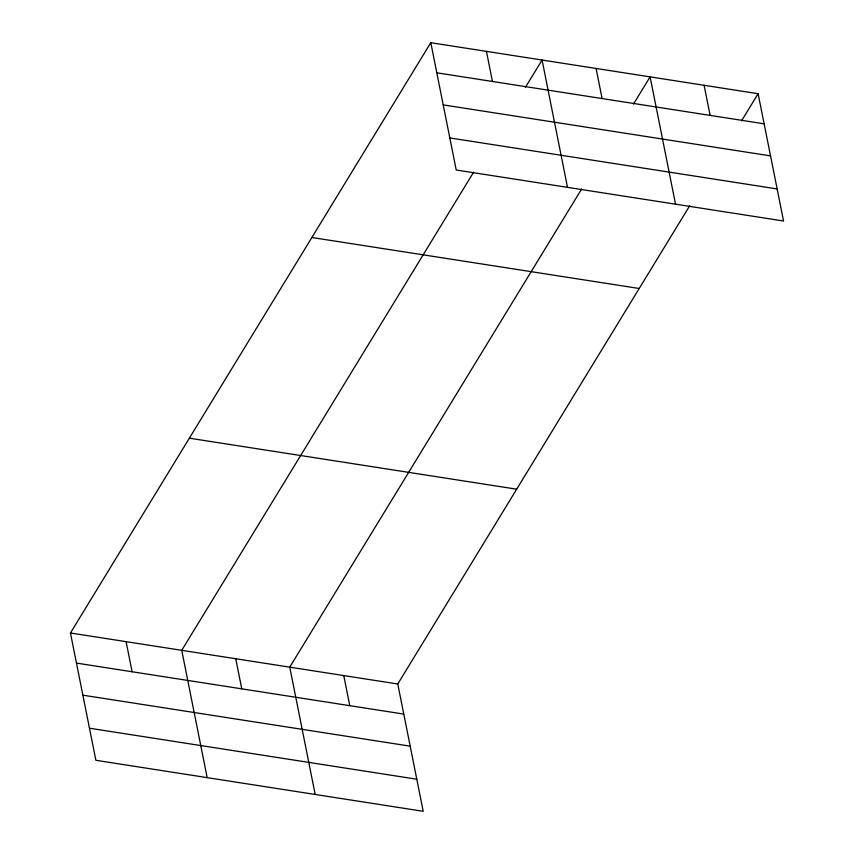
<?xml version="1.0" encoding="UTF-8"?>
<svg xmlns="http://www.w3.org/2000/svg" width="854" height="854" viewBox="0 0 854 854"><rect width="100%" height="100%" fill="white"/><g stroke="black" fill="none" stroke-linecap="round" stroke-linejoin="round"><path stroke-width="1.28" d="M689.669 205.825L397.772 683.99L423.21 811.3L95.883 760.295L70.444 632.985L430.79 42.7L758.117 93.705L783.556 221.015L456.228 170.01L430.79 42.7M473.639 172.156L181.742 650.321L207.18 777.642M525.488 87.225L542.077 60.036L567.515 187.357M581.649 188.99L289.752 667.155L315.19 794.466M633.508 104.049L650.097 76.871L675.535 204.181M741.518 120.884L758.117 93.705M436.8 72.803L764.127 123.809M443.215 104.882L770.543 155.887M449.823 137.932L777.14 188.937M311.881 237.497L639.198 288.492M189.364 438.187L516.681 489.193M70.444 632.985L397.772 683.99M76.465 663.088L403.793 714.093M82.87 695.167L410.198 746.172M89.478 728.216L416.805 779.222M704.102 85.283L710.122 115.397M596.092 68.459L602.102 98.562M486.438 51.368L492.448 81.482M343.767 675.567L349.777 705.682M235.747 658.744L241.767 688.847M126.093 641.653L132.103 671.767"/></g></svg>
